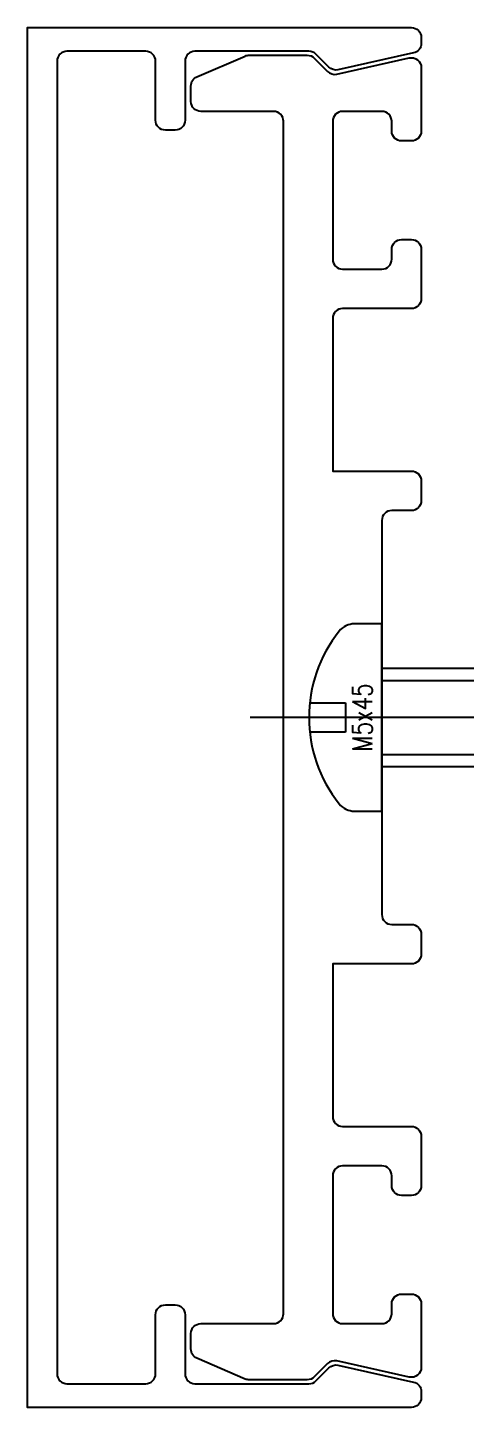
# Model space of a CAD drawing. Extents: x 1980812 to 2578970, y -669191 to 284498.
# Drawn here: x 2538743.4 to 2538765.6, y -255425.4 to -255355.4 of the extents above; entities that cross this region are included whole.
import ezdxf
from ezdxf.enums import TextEntityAlignment as Align

# ---------------------------------------------------------------- set-up
doc = ezdxf.new("R2010")
doc.units = 0
doc.header["$LTSCALE"] = 1000
doc.header["$MEASUREMENT"] = 0
for name, pattern in [('CENTER', [2, 1.25, -0.25, 0.25, -0.25]), ('HIDDEN', [0.375, 0.25, -0.125]), ('HIDDEN2', [0.1875, 0.125, -0.0625])]:
    doc.linetypes.add(name, pattern=pattern)
for name, color, linetype in [('A-SECT-MCUT', 1, 'Continuous'), ('SF', 1, 'Continuous'), ('TEXT', 7, 'Continuous'), ('空线', 3, 'Continuous')]:
    doc.layers.add(name, color=color, linetype=linetype)
doc.styles.add('ROMANS', font='simplex_.ttf', dxfattribs={"width": 0.8, "height": 500})

# ---------------------------------------------------------------- blocks, each defined once
blk = doc.blocks.new('M5x45_Pan')
at = {"color": 8, "linetype": 'HIDDEN'}
for p, q in [((44.375, -2.5), (44.375, 2.5)), ((0, 1.875), (45, 1.875)), ((0, -1.875), (45, -1.875))]:
    blk.add_line(p, q, dxfattribs=at)
at = {"color": 0, "linetype": 'ByBlock'}
blk.add_lwpolyline([(-1.39, -4.75), (0, -4.75), (0, 4.75), (-1.39, 4.75, 0.228537), (-2.173, 4.373, 0.349288), (-2.173, -4.373, 0.228537)], format="xyb", close=True, dxfattribs=at)
at = {"color": 8, "linetype": 'ByBlock'}
blk.add_lwpolyline([(0, 2.5), (44.375, 2.5), (45, 1.875), (45, -1.875), (44.375, -2.5), (0, -2.5)], dxfattribs=at)
at = {"color": 8, "linetype": 'HIDDEN2'}
blk.add_lwpolyline([(-3.66, 0.75), (-1.85, 0.75), (-1.85, -0.75), (-3.66, -0.75)], dxfattribs=at)
at = {"layer": 'TEXT', "color": 8, "linetype": 'CENTER'}
blk.add_line((48, 0), (-6.7, 0), dxfattribs=at)
at = {"layer": 'Defpoints', "color": 8, "style": 'ROMANS', "width": 0.8}
blk.add_text('M5x45', height=1, rotation=90, dxfattribs=at).set_placement((-1, 0), align=Align.MIDDLE)
blk = doc.blocks.new('pou1')
at = {"layer": 'A-SECT-MCUT', "elevation": 0}
for points in [[(29105.502, -2935), (29125.002, -2935), (29125.002, -2865), (29105.502, -2865, 0.414214), (29105.002, -2865.5), (29105.002, -2865.799, 0.351524), (29105.394, -2866.287), (29109.234, -2867.141, 0.256425), (29109.696, -2867.006), (29110.356, -2866.347, -0.198912), (29110.709, -2866.2), (29116.502, -2866.2, -0.414214), (29117.002, -2866.7), (29117.002, -2869.7, 0.414214), (29117.502, -2870.2), (29118.002, -2870.2, 0.414214), (29118.502, -2869.7), (29118.502, -2866.7, -0.414214), (29119.002, -2866.2), (29123.002, -2866.2, -0.414214), (29123.502, -2866.7), (29123.502, -2933.3, -0.414214), (29123.002, -2933.8), (29119.002, -2933.8, -0.414214), (29118.502, -2933.3), (29118.502, -2930.3, 0.414214), (29118.002, -2929.8), (29117.502, -2929.8, 0.414214), (29117.002, -2930.3), (29117.002, -2933.3, -0.414214), (29116.502, -2933.8), (29110.709, -2933.8, -0.198912), (29110.355, -2933.654), (29109.696, -2932.994, 0.256425), (29109.234, -2932.86), (29105.393, -2933.713, 0.351524), (29105.002, -2934.201), (29105.002, -2934.5, 0.414214)], [(29105.002, -2889, 0.414214), (29105.502, -2889.5), (29106.502, -2889.5, -0.414214), (29107.002, -2890), (29107.002, -2910, -0.414214), (29106.502, -2910.5), (29105.502, -2910.5, 0.414214), (29105.002, -2911), (29105.002, -2912, 0.414214), (29105.502, -2912.5), (29109.502, -2912.5), (29109.502, -2920.248, -0.414214), (29109.002, -2920.748), (29105.502, -2920.748, 0.414214), (29105.002, -2921.248), (29105.002, -2923.748, 0.414214), (29105.502, -2924.248), (29106.002, -2924.248, 0.414214), (29106.502, -2923.748), (29106.502, -2923.248, -0.414214), (29107.002, -2922.748), (29109.002, -2922.748, -0.414214), (29109.502, -2923.248), (29109.502, -2930.248, -0.414214), (29109.002, -2930.748), (29107.002, -2930.748, -0.414214), (29106.502, -2930.248), (29106.502, -2929.748, 0.414214), (29106.002, -2929.248), (29105.502, -2929.248, 0.414214), (29105.002, -2929.748), (29105.002, -2932.972, 0.479811), (29105.61, -2933.46), (29109.298, -2932.641, -0.256425), (29109.76, -2932.775), (29110.438, -2933.454, 0.198912), (29110.792, -2933.6), (29113.744, -2933.6, 0.10157), (29113.941, -2933.56), (29116.399, -2932.507, 0.300021), (29116.702, -2932.047), (29116.702, -2931.248, 0.414214), (29116.202, -2930.748), (29112.502, -2930.748, -0.414214), (29112.002, -2930.248), (29112.002, -2923.498), (29112.002, -2876.502), (29112.002, -2869.752, -0.414214), (29112.502, -2869.252), (29116.202, -2869.252, 0.414214), (29116.702, -2868.752), (29116.702, -2867.953, 0.300021), (29116.399, -2867.494), (29113.942, -2866.441, 0.10157), (29113.745, -2866.4), (29110.792, -2866.4, 0.198912), (29110.439, -2866.547), (29109.76, -2867.225, -0.256425), (29109.298, -2867.36), (29105.611, -2866.54, 0.479811), (29105.002, -2867.028), (29105.002, -2870.252, 0.414214), (29105.502, -2870.752), (29106.002, -2870.752, 0.414214), (29106.502, -2870.252), (29106.502, -2869.752, -0.414214), (29107.002, -2869.252), (29109.002, -2869.252, -0.414214), (29109.502, -2869.752), (29109.502, -2876.752, -0.414214), (29109.002, -2877.252), (29107.002, -2877.252, -0.414214), (29106.502, -2876.752), (29106.502, -2876.252, 0.414214), (29106.002, -2875.752), (29105.502, -2875.752, 0.414214), (29105.002, -2876.252), (29105.002, -2878.752, 0.414214), (29105.502, -2879.252), (29109.002, -2879.252, -0.414214), (29109.502, -2879.752), (29109.502, -2887.5), (29105.502, -2887.5, 0.414214), (29105.002, -2888)]]:
    blk.add_lwpolyline(points, format="xyb", close=True, dxfattribs=at)
at = {"layer": 'SF', "xscale": -1, "rotation": 359.9995981119026}
blk.add_blockref('M5x45_Pan', (29107.002, -2900, 0), dxfattribs=at)

msp = doc.modelspace()

# ---------------------------------------------------------------- block references
at = {"layer": '空线', "xscale": -1, "rotation": 359.9999999999997}
msp.add_blockref('pou1', (2567868.369, -252490.424, 0), dxfattribs=at)

doc.saveas('drawing.dxf')
